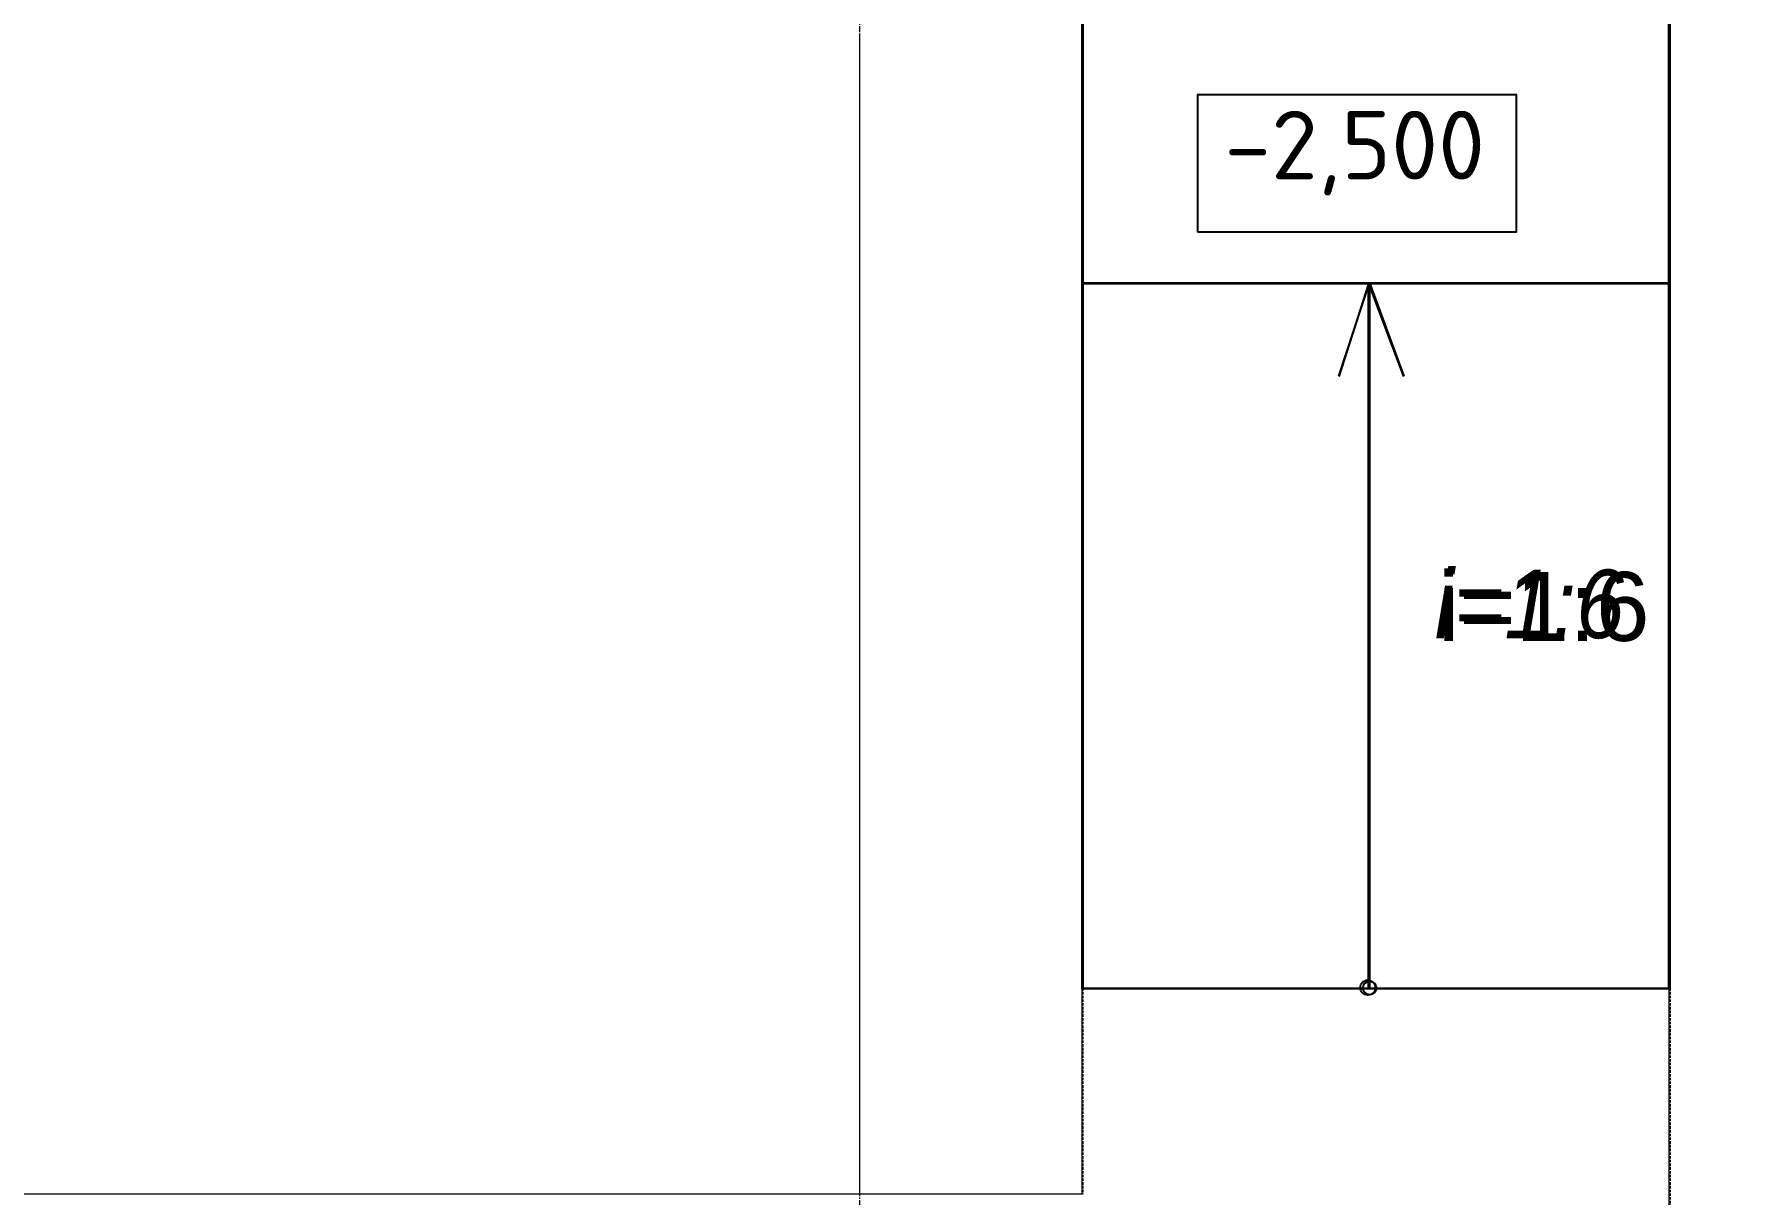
# Model space of a CAD drawing. Header units: millimetres. Extents: x -10178924 to 11692288, y -947381 to 58396.
# Drawn here: x 725250 to 729601, y -816747 to -813783 of the extents above; entities that cross this region are included whole.
import ezdxf

# ---------------------------------------------------------------- set-up
doc = ezdxf.new("R2010")
doc.units = ezdxf.units.MM
doc.linetypes.add('невидимая', pattern=[9.525, 6.35, -3.175])
doc.linetypes.add('осевая', pattern=[50.8, 31.75, -6.35, 6.35, -6.35])
for name, color, linetype, true_color in [('PDF _Контур пол Подвал', 7, 'Continuous', 0xcd6928), ('PDF _Отметки', 7, 'Continuous', 0x7f9fff), ('PDF _Размеры осевые', 7, 'Continuous', 0x5d6970)]:
    doc.layers.add(name, color=color, linetype=linetype, true_color=true_color)
for name, color, linetype in [('PDF _Лестницы _ крыльца.1', 7, 'Continuous'), ('PDF _Марки помещений', 5, 'Continuous'), ('PDF _Стены.1', 7, 'Continuous'), ('Лестницы _ крыльца.1', 7, 'Continuous')]:
    doc.layers.add(name, color=color, linetype=linetype)
for name, color, linetype, lineweight in [('PDF _Текст', 7, 'Continuous', 5), ('Контур пол Подвал', 7, 'Continuous', 9), ('Размеры осевые', 153, 'Continuous', 9), ('Стены.1', 7, 'Continuous', 25), ('ШТРИХОВКА', 252, 'Continuous', 15)]:
    doc.layers.add(name, color=color, linetype=linetype, lineweight=lineweight)
doc.styles.add('ISOCPEUR', font='isocpeui.ttf', dxfattribs={"width": 0.9})
doc.styles.add('PDF Arial-ItalicMT', font='arial.ttf')
doc.styles.add('PDF ISOCPEUR', font='isocpeur.ttf')

# ---------------------------------------------------------------- blocks, each defined once
blk = doc.blocks.new('A$C5282721b')
at = {"layer": 'ШТРИХОВКА', "ltscale": 100, "true_color": 0x000000, "transparency": 33554687}
h = blk.add_hatch(dxfattribs=at)
h.set_pattern_fill('ANSI31', color=18, scale=50)
h.set_pattern_definition([(45, (-79853.19, 25128.16), (-112.2532, 112.2532), [])])
edge = h.paths.add_edge_path()
edge.add_line((36498.921, -37009.188), (36898.882, -37014.787))
edge.add_line((36898.882, -37014.787), (36964.029, -32428.119))
edge.add_line((36964.029, -32428.119), (37032.722, -32428.119))
edge.add_line((37032.722, -32428.119), (37032.722, -30586.036))
edge.add_line((37032.722, -30586.036), (38904.657, -30586.036))
edge.add_line((38904.657, -30586.036), (38902.425, -30898.17))
edge.add_line((38902.425, -30898.17), (39152.455, -30898.17))
edge.add_line((39152.455, -30898.17), (39154.793, -30586.036))
edge.add_line((39154.793, -30586.036), (41035.118, -30586.036))
edge.add_line((41035.118, -30586.036), (41035.118, -30412.839))
edge.add_line((41035.118, -30412.839), (41035.118, -30026.036))
edge.add_line((41035.118, -30026.036), (36472.722, -30026.036))
edge.add_line((36472.722, -30026.036), (36472.722, -31868.119))
edge.add_line((36472.722, -31868.119), (30542.101, -31868.119))
edge.add_line((30542.101, -31868.119), (30542.101, -32424.051))
edge.add_line((30542.101, -32424.051), (36563.99, -32428.119))
edge.add_line((36563.99, -32428.119), (36498.921, -37066.477))
h.paths.add_polyline_path([(25192.811, -31868.119), (17563.142, -31868.119), (17563.142, -30066.63), (12841.199, -30066.63), (12841.199, -31868.119), (7024.898, -31868.119), (7024.898, -31969.641), (7024.898, -32428.119), (13001.199, -32428.119), (13001.199, -38443.071), (10379.676, -38473.857), (10379.676, -38873.885), (13001.199, -38843.098), (13401.199, -38838.401), (13401.199, -32428.119), (13401.199, -30626.63), (17003.142, -30626.63), (17003.142, -32428.119), (17003.142, -38795.762), (36871.442, -38820.294), (36872.104, -38529.718), (36884.044, -38081.988), (36484.836, -38082.681), (36480.32, -38405.312), (17403.142, -38395.958), (17403.142, -32428.119), (25753.823, -32428.119), (25753.823, -31968.119)])
at = {"layer": 'Контур пол Подвал', "color": 18, "linetype": 'невидимая', "true_color": 0x000000, "transparency": 33554687}
for p, q in [((5569.109, -32428.119), (5569.109, -35954.088)), ((7069.109, -32428.119), (7069.109, -37454.088)), ((5569.109, -35954.088), (-370.891, -35954.088))]:
    blk.add_line(p, q, dxfattribs=at)
at = {"layer": 'Лестницы _ крыльца.1', "color": 18, "linetype": 'Continuous', "true_color": 0x000000, "transparency": 33554687}
for p, q in [((6223.425, -33865.928), (6301.735, -33628.119)), ((6301.735, -33628.119), (6388.809, -33865.721)), ((6301.836, -35428.119), (6301.835, -33628.393))]:
    blk.add_line(p, q, dxfattribs=at)
blk.add_circle((6301.836, -35428.119), 17.194, dxfattribs=at)
at = {"layer": 'Размеры осевые', "color": 251, "linetype": 'осевая', "ltscale": 0.5, "transparency": 33554687}
blk.add_line((5000, -40100), (5000, -25800), dxfattribs=at)
at = {"layer": 'Стены.1', "color": 18, "true_color": 0x000000, "transparency": 33554687}
for points in [[(5569.109, -32428.119), (5569.109, -35428.119), (7069.109, -35428.119), (7069.109, -32428.119)], [(5569.109, -33628.119), (7069.109, -33628.119)]]:
    blk.add_lwpolyline(points, dxfattribs=at)
at = {"layer": 'PDF _Марки помещений', "color": 18, "lineweight": 9, "true_color": 0x000000, "transparency": 33554687, "insert": (6468.234, -34537.523), "char_height": 175, "attachment_point": 7, "style": 'ISOCPEUR'}
blk.add_mtext('{\\fArial|b0|i1|c204|p34;i=1:6}', dxfattribs=at)

msp = doc.modelspace()

# ---------------------------------------------------------------- linework, layer by layer
at = {"layer": 'PDF _Контур пол Подвал', "lineweight": 9}
for points in [[(727925.4, -813218), (727925.4, -816744.3)], [(729424, -813218), (729424, -818242.8)], [(727925.4, -816744.4), (721986.3, -816744.4)]]:
    msp.add_lwpolyline(points, dxfattribs=at)
at = {"layer": 'PDF _Лестницы _ крыльца.1', "lineweight": 25}
for points in [[(728657.8, -816219.5), (728657.8, -814420.4), (728581.6, -814657.4)], [(728657.8, -814420.3), (728746.7, -814657.3)]]:
    msp.add_lwpolyline(points, dxfattribs=at)
msp.add_circle((728655.7, -816217.4), 19.1, dxfattribs=at)
at = {"layer": 'PDF _Отметки', "lineweight": 25}
msp.add_lwpolyline([(728221.8, -814289), (728221.8, -813937.7), (729034.5, -813937.7), (729034.5, -814289)], close=True, dxfattribs=at)
at = {"layer": 'PDF _Размеры осевые', "lineweight": 9}
for points in [[(727358.2, -813798), (727358.2, -813785.3)], [(727358.2, -813806.4), (727358.2, -813802.2)], [(727358.2, -813823.4), (727358.2, -813810.7)], [(727358.2, -813831.8), (727358.2, -813827.6)], [(727358.2, -813848.8), (727358.2, -813836.1)], [(727358.2, -813857.2), (727358.2, -813853)], [(727358.2, -813874.2), (727358.2, -813861.5)], [(727358.2, -813882.6), (727358.2, -813878.4)], [(727358.2, -813899.6), (727358.2, -813886.9)], [(727358.2, -813908), (727358.2, -813903.8)], [(727358.2, -813925), (727358.2, -813912.3)], [(727358.2, -813933.4), (727358.2, -813929.2)], [(727358.2, -813950.4), (727358.2, -813937.7)], [(727358.2, -813958.8), (727358.2, -813954.6)], [(727358.2, -813975.8), (727358.2, -813963.1)], [(727358.2, -813984.2), (727358.2, -813980)], [(727358.2, -814001.2), (727358.2, -813988.5)], [(727358.2, -814009.6), (727358.2, -814005.4)], [(727358.2, -814026.6), (727358.2, -814013.9)], [(727358.2, -814035), (727358.2, -814030.8)], [(727358.2, -814052), (727358.2, -814039.3)], [(727358.2, -814060.4), (727358.2, -814056.2)], [(727358.2, -814077.4), (727358.2, -814064.7)], [(727358.2, -814085.8), (727358.2, -814081.6)], [(727358.2, -814102.8), (727358.2, -814090.1)], [(727358.2, -814111.2), (727358.2, -814107)], [(727358.2, -814128.2), (727358.2, -814115.5)], [(727358.2, -814136.6), (727358.2, -814132.4)], [(727358.2, -814153.6), (727358.2, -814140.9)], [(727358.2, -814162), (727358.2, -814157.8)], [(727358.2, -814179), (727358.2, -814166.3)], [(727358.2, -814187.4), (727358.2, -814183.2)], [(727358.2, -814204.4), (727358.2, -814191.7)], [(727358.2, -814212.8), (727358.2, -814208.6)], [(727358.2, -814229.8), (727358.2, -814217.1)], [(727358.2, -814238.2), (727358.2, -814234)], [(727358.2, -814255.2), (727358.2, -814242.5)], [(727358.2, -814263.7), (727358.2, -814259.4)], [(727358.2, -814280.6), (727358.2, -814267.9)], [(727358.2, -814289), (727358.2, -814284.8)], [(727358.2, -814306), (727358.2, -814293.3)], [(727358.2, -814314.5), (727358.2, -814310.2)], [(727358.2, -814331.4), (727358.2, -814318.7)], [(727358.2, -814339.9), (727358.2, -814335.6)], [(727358.2, -814356.8), (727358.2, -814344.1)], [(727358.2, -814365.3), (727358.2, -814361)], [(727358.2, -814382.2), (727358.2, -814369.5)], [(727358.2, -814390.7), (727358.2, -814386.4)], [(727358.2, -814407.6), (727358.2, -814394.9)], [(727358.2, -814416.1), (727358.2, -814411.8)], [(727358.2, -814433), (727358.2, -814420.3)], [(727358.2, -814441.5), (727358.2, -814437.2)], [(727358.2, -814458.4), (727358.2, -814445.7)], [(727358.2, -814466.9), (727358.2, -814462.6)], [(727358.2, -814483.8), (727358.2, -814471.1)], [(727358.2, -814492.3), (727358.2, -814488)], [(727358.2, -814509.2), (727358.2, -814496.5)], [(727358.2, -814517.7), (727358.2, -814513.4)], [(727358.2, -814534.6), (727358.2, -814521.9)], [(727358.2, -814543.1), (727358.2, -814538.8)], [(727358.2, -814560), (727358.2, -814547.3)], [(727358.2, -814568.5), (727358.2, -814564.2)], [(727358.2, -814585.4), (727358.2, -814572.7)], [(727358.2, -814593.9), (727358.2, -814589.6)], [(727358.2, -814610.8), (727358.2, -814598.1)], [(727358.2, -814619.3), (727358.2, -814615)], [(727358.2, -814636.2), (727358.2, -814623.5)], [(727358.2, -814644.7), (727358.2, -814640.4)], [(727358.2, -814661.6), (727358.2, -814648.9)], [(727358.2, -814670.1), (727358.2, -814665.8)], [(727358.2, -814687), (727358.2, -814674.3)], [(727358.2, -814695.5), (727358.2, -814691.2)], [(727358.2, -814712.4), (727358.2, -814699.7)], [(727358.2, -814720.9), (727358.2, -814716.6)], [(727358.2, -814737.8), (727358.2, -814725.1)], [(727358.2, -814746.3), (727358.2, -814742)], [(727358.2, -814763.2), (727358.2, -814750.5)], [(727358.2, -814771.7), (727358.2, -814767.4)], [(727358.2, -814788.6), (727358.2, -814775.9)], [(727358.2, -814797.1), (727358.2, -814792.8)], [(727358.2, -814814), (727358.2, -814801.3)], [(727358.2, -814822.5), (727358.2, -814818.2)], [(727358.2, -814839.4), (727358.2, -814826.7)], [(727358.2, -814847.9), (727358.2, -814843.6)], [(727358.2, -814864.8), (727358.2, -814852.1)], [(727358.2, -814873.3), (727358.2, -814869)], [(727358.2, -814890.2), (727358.2, -814877.5)], [(727358.2, -814898.7), (727358.2, -814894.4)], [(727358.2, -814915.6), (727358.2, -814902.9)], [(727358.2, -814924.1), (727358.2, -814919.8)], [(727358.2, -814941), (727358.2, -814928.3)], [(727358.2, -814949.5), (727358.2, -814945.2)], [(727358.2, -814966.4), (727358.2, -814953.7)], [(727358.2, -814974.9), (727358.2, -814970.6)], [(727358.2, -814991.8), (727358.2, -814979.1)], [(727358.2, -815000.3), (727358.2, -814996)], [(727358.2, -815017.2), (727358.2, -815004.5)], [(727358.2, -815025.7), (727358.2, -815021.4)], [(727358.2, -815042.6), (727358.2, -815029.9)], [(727358.2, -815051.1), (727358.2, -815046.8)], [(727358.2, -815068), (727358.2, -815055.3)], [(727358.2, -815076.5), (727358.2, -815072.2)], [(727358.2, -815093.4), (727358.2, -815080.7)], [(727358.2, -815101.9), (727358.2, -815097.6)], [(727358.2, -815118.8), (727358.2, -815106.1)], [(727358.2, -815127.3), (727358.2, -815123)], [(727358.2, -815144.2), (727358.2, -815131.5)], [(727358.2, -815152.7), (727358.2, -815148.4)], [(727358.2, -815169.6), (727358.2, -815156.9)], [(727358.2, -815178.1), (727358.2, -815173.8)], [(727358.2, -815195), (727358.2, -815182.3)], [(727358.2, -815203.5), (727358.2, -815199.2)], [(727358.2, -815220.4), (727358.2, -815207.7)], [(727358.2, -815228.9), (727358.2, -815224.6)], [(727358.2, -815245.8), (727358.2, -815233.1)], [(727358.2, -815254.3), (727358.2, -815250)], [(727358.2, -815271.2), (727358.2, -815258.5)], [(727358.2, -815279.7), (727358.2, -815275.4)], [(727358.2, -815296.6), (727358.2, -815283.9)], [(727358.2, -815305.1), (727358.2, -815300.8)], [(727358.2, -815322), (727358.2, -815309.3)], [(727358.2, -815330.5), (727358.2, -815326.2)], [(727358.2, -815347.4), (727358.2, -815334.7)], [(727358.2, -815355.9), (727358.2, -815351.6)], [(727358.2, -815372.8), (727358.2, -815360.1)], [(727358.2, -815381.3), (727358.2, -815377)], [(727358.2, -815398.2), (727358.2, -815385.5)], [(727358.2, -815406.7), (727358.2, -815402.4)], [(727358.2, -815423.6), (727358.2, -815410.9)], [(727358.2, -815432.1), (727358.2, -815427.8)], [(727358.2, -815449), (727358.2, -815436.3)], [(727358.2, -815457.5), (727358.2, -815453.2)], [(727358.2, -815474.4), (727358.2, -815461.7)], [(727358.2, -815482.9), (727358.2, -815478.6)], [(727358.2, -815499.8), (727358.2, -815487.1)], [(727358.2, -815508.3), (727358.2, -815504)], [(727358.2, -815525.2), (727358.2, -815512.5)], [(727358.2, -815533.7), (727358.2, -815529.4)], [(727358.2, -815550.6), (727358.2, -815537.9)], [(727358.2, -815559.1), (727358.2, -815554.8)], [(727358.2, -815576), (727358.2, -815563.3)], [(727358.2, -815584.5), (727358.2, -815580.2)], [(727358.2, -815601.4), (727358.2, -815588.7)], [(727358.2, -815609.9), (727358.2, -815605.6)], [(727358.2, -815626.8), (727358.2, -815614.1)], [(727358.2, -815635.3), (727358.2, -815631)], [(727358.2, -815652.2), (727358.2, -815639.5)], [(727358.2, -815660.7), (727358.2, -815656.4)], [(727358.2, -815677.6), (727358.2, -815664.9)], [(727358.2, -815686.1), (727358.2, -815681.8)], [(727358.2, -815703), (727358.2, -815690.3)], [(727358.2, -815711.5), (727358.2, -815707.2)], [(727358.2, -815728.4), (727358.2, -815715.7)], [(727358.2, -815736.9), (727358.2, -815732.6)], [(727358.2, -815753.8), (727358.2, -815741.1)], [(727358.2, -815762.3), (727358.2, -815758)], [(727358.2, -815779.2), (727358.2, -815766.5)], [(727358.2, -815787.7), (727358.2, -815783.4)], [(727358.2, -815804.6), (727358.2, -815791.9)], [(727358.2, -815813.1), (727358.2, -815808.8)], [(727358.2, -815830), (727358.2, -815817.3)], [(727358.2, -815838.5), (727358.2, -815834.2)], [(727358.2, -815855.4), (727358.2, -815842.7)], [(727358.2, -815863.9), (727358.2, -815859.6)], [(727358.2, -815880.8), (727358.2, -815868.1)], [(727358.2, -815889.3), (727358.2, -815885)], [(727358.2, -815906.2), (727358.2, -815893.5)], [(727358.2, -815914.7), (727358.2, -815910.4)], [(727358.2, -815931.6), (727358.2, -815918.9)], [(727358.2, -815940.1), (727358.2, -815935.8)], [(727358.2, -815957), (727358.2, -815944.3)], [(727358.2, -815965.5), (727358.2, -815961.2)], [(727358.2, -815982.4), (727358.2, -815969.7)], [(727358.2, -815990.9), (727358.2, -815986.6)], [(727358.2, -816007.8), (727358.2, -815995.1)], [(727358.2, -816016.3), (727358.2, -816012)], [(727358.2, -816033.2), (727358.2, -816020.5)], [(727358.2, -816041.7), (727358.2, -816037.4)], [(727358.2, -816058.6), (727358.2, -816045.9)], [(727358.2, -816067.1), (727358.2, -816062.8)], [(727358.2, -816084), (727358.2, -816071.3)], [(727358.2, -816092.5), (727358.2, -816088.2)], [(727358.2, -816109.4), (727358.2, -816096.7)], [(727358.2, -816117.9), (727358.2, -816113.6)], [(727358.2, -816134.8), (727358.2, -816122.1)], [(727358.2, -816143.3), (727358.2, -816139)], [(727358.2, -816160.2), (727358.2, -816147.5)], [(727358.2, -816168.7), (727358.2, -816164.4)], [(727358.2, -816185.6), (727358.2, -816172.9)], [(727358.2, -816194.1), (727358.2, -816189.8)], [(727358.2, -816211), (727358.2, -816198.3)], [(727358.2, -816219.5), (727358.2, -816215.2)], [(727358.2, -816236.4), (727358.2, -816223.7)], [(727358.2, -816244.9), (727358.2, -816240.6)], [(727358.2, -816261.8), (727358.2, -816249.1)], [(727358.2, -816270.3), (727358.2, -816266)], [(727358.2, -816287.2), (727358.2, -816274.5)], [(727358.2, -816295.7), (727358.2, -816291.4)], [(727358.2, -816312.6), (727358.2, -816299.9)], [(727358.2, -816321.1), (727358.2, -816316.8)], [(727358.2, -816338), (727358.2, -816325.3)], [(727358.2, -816346.5), (727358.2, -816342.2)], [(727358.2, -816363.4), (727358.2, -816350.7)], [(727358.2, -816371.9), (727358.2, -816367.6)], [(727358.2, -816388.8), (727358.2, -816376.1)], [(727358.2, -816397.3), (727358.2, -816393)], [(727358.2, -816414.2), (727358.2, -816401.5)], [(727358.2, -816422.7), (727358.2, -816418.4)], [(727358.2, -816439.6), (727358.2, -816426.9)], [(727358.2, -816448.1), (727358.2, -816443.8)], [(727358.2, -816465), (727358.2, -816452.3)], [(727358.2, -816473.5), (727358.2, -816469.2)], [(727358.2, -816490.4), (727358.2, -816477.7)], [(727358.2, -816498.9), (727358.2, -816494.6)], [(727358.2, -816515.8), (727358.2, -816503.1)], [(727358.2, -816524.3), (727358.2, -816520)], [(727358.2, -816541.2), (727358.2, -816528.5)], [(727358.2, -816549.7), (727358.2, -816545.4)], [(727358.2, -816566.6), (727358.2, -816553.9)], [(727358.2, -816575.1), (727358.2, -816570.8)], [(727358.2, -816592), (727358.2, -816579.3)], [(727358.2, -816600.5), (727358.2, -816596.2)], [(727358.2, -816617.4), (727358.2, -816604.7)], [(727358.2, -816625.9), (727358.2, -816621.6)], [(727358.2, -816642.8), (727358.2, -816630.1)], [(727358.2, -816651.3), (727358.2, -816647)], [(727358.2, -816668.2), (727358.2, -816655.5)], [(727358.2, -816676.7), (727358.2, -816672.4)], [(727358.2, -816693.6), (727358.2, -816680.9)], [(727358.2, -816702.1), (727358.2, -816697.8)], [(727358.2, -816719), (727358.2, -816706.3)], [(727358.2, -816727.5), (727358.2, -816723.2)], [(727358.2, -816744.4), (727358.2, -816731.7)]]:
    msp.add_lwpolyline(points, dxfattribs=at)
at = {"layer": 'PDF _Стены.1', "lineweight": 25}
for points in [[(727925.4, -813218), (727925.4, -816219.3), (729424, -816219.3), (729424, -813218)], [(727925.4, -814420.3), (729424, -814420.3)]]:
    msp.add_lwpolyline(points, dxfattribs=at)

# ---------------------------------------------------------------- block references
msp.add_blockref('A$C5282721b', (722358.6, -780790.4))

# ---------------------------------------------------------------- texts
at = {"layer": 'PDF _Текст', "color": 161, "true_color": 0x7f9fff, "insert": (728289.5, -814087), "char_height": 175, "attachment_point": 4, "style": 'PDF ISOCPEUR'}
msp.add_mtext('-2,500', dxfattribs=at)
at = {"layer": 'PDF _Текст', "color": 5, "insert": (728835, -815245.6), "char_height": 176.01, "attachment_point": 4, "style": 'PDF Arial-ItalicMT'}
msp.add_mtext('i=1:6', dxfattribs=at)

doc.saveas('drawing.dxf')
